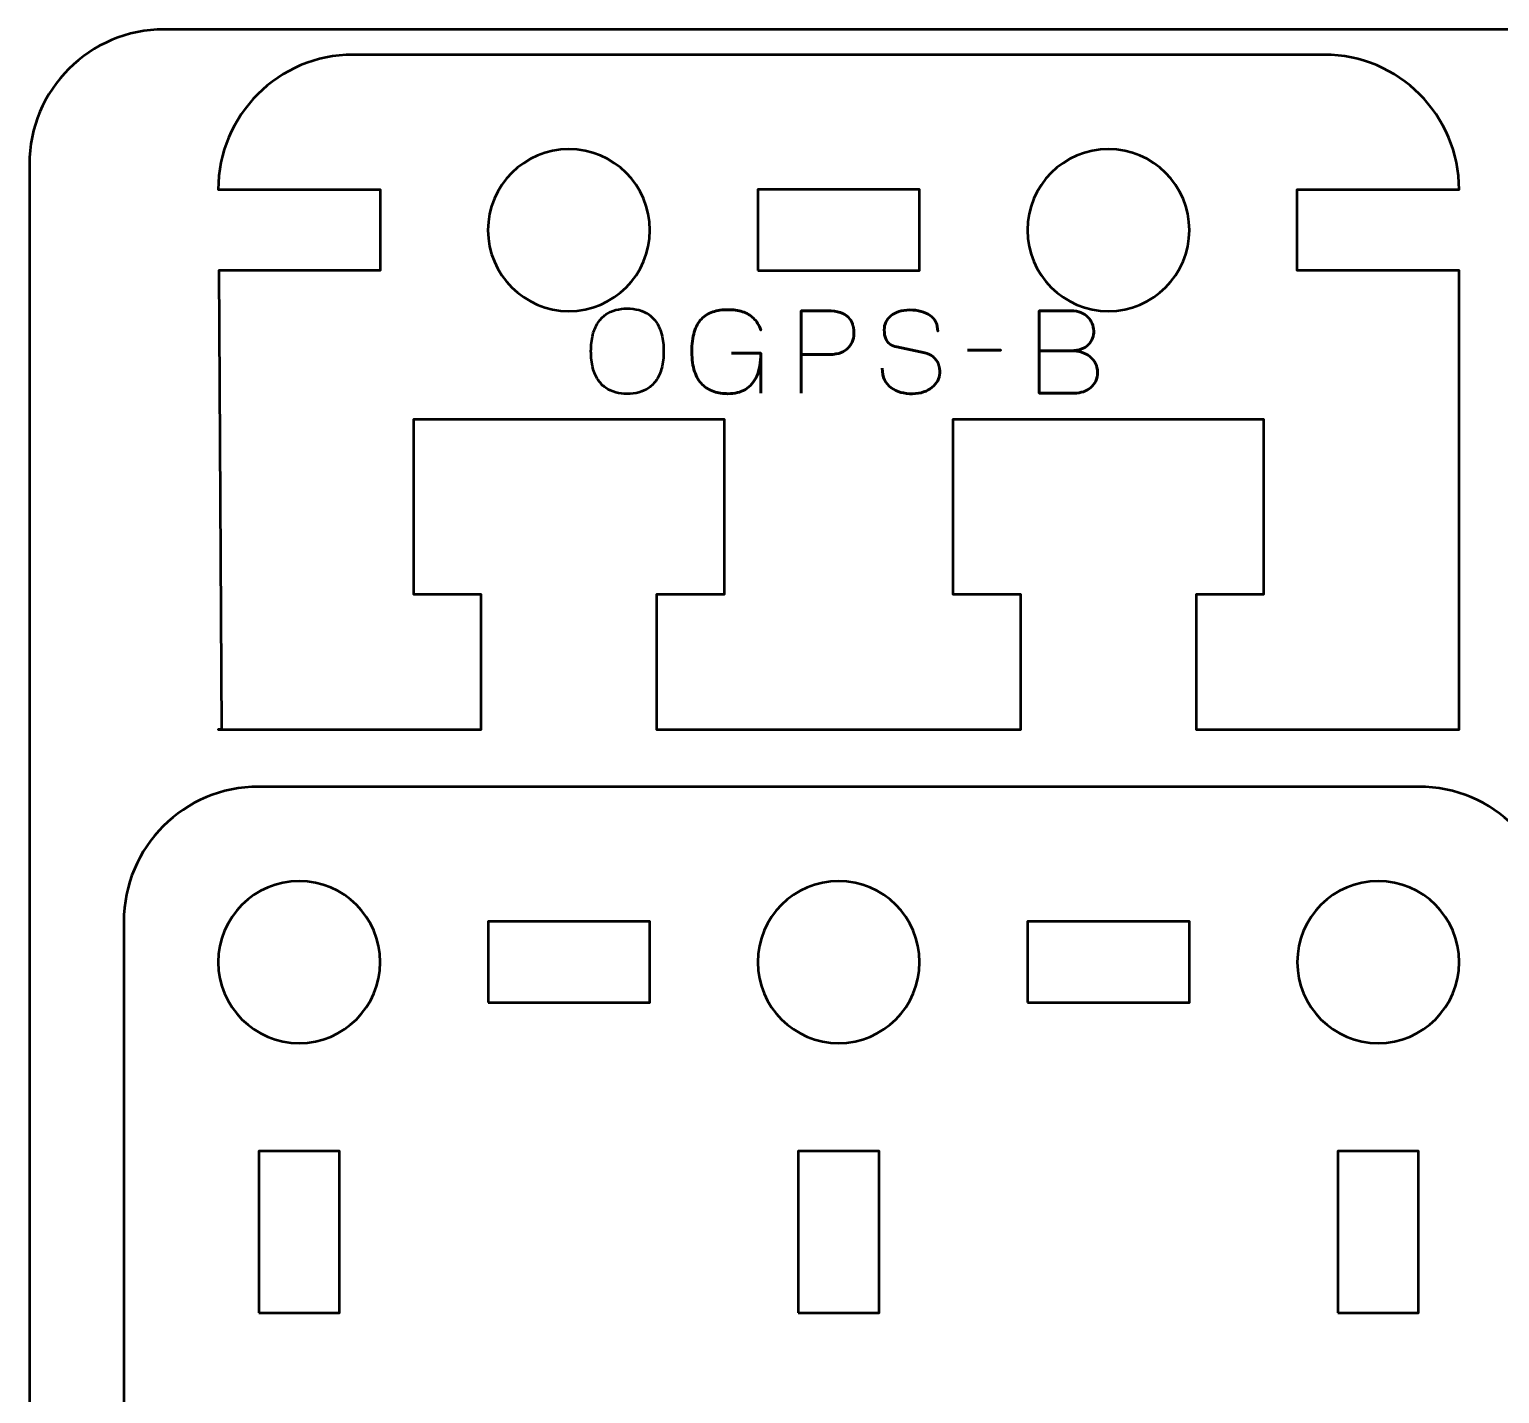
# Model space of a CAD drawing. Header units: centimetres. Extents: x -15.9 to -5, y -22.5 to -7.2.
# Drawn here: x -15.95 to -10.5, y -12.31 to -7.25 of the extents above; entities that cross this region are included whole.
import ezdxf

# ---------------------------------------------------------------- set-up
doc = ezdxf.new("R2010")
doc.units = ezdxf.units.CM
doc.header["$MEASUREMENT"] = 0
doc.layers.add('Layer 1', color=7, linetype='Continuous')

msp = doc.modelspace()

# ---------------------------------------------------------------- linework, layer by layer
at = {"layer": 'Layer 1', "color": 250, "lineweight": 53}
msp.add_lwpolyline([(-13.24999, -8.14375), (-12.64999, -8.14375), (-12.64999, -7.84375), (-13.24999, -7.84375), (-13.24999, -8.14375)], close=True, dxfattribs=at)
at = {"layer": 'Layer 1', "color": 22, "lineweight": 53}
msp.add_open_spline([(-5.55006, -22.45003), (-5.55006, -22.45003), (-15.45004, -22.45003), (-15.45004, -22.45003), (-15.45004, -22.45003), (-15.72701, -22.45003), (-15.95, -22.22694), (-15.95, -21.94994), (-15.95, -21.94994), (-15.95, -21.94994), (-15.95, -7.75007), (-15.95, -7.75007), (-15.95, -7.75007), (-15.95, -7.47293), (-15.72701, -7.24997), (-15.45004, -7.24997), (-15.45004, -7.24997), (-15.45004, -7.24997), (-5.55006, -7.24997), (-5.55006, -7.24997), (-5.55006, -7.24997), (-5.27306, -7.24997), (-5.04997, -7.47293), (-5.04997, -7.75007), (-5.04997, -7.75007), (-5.04997, -7.75007), (-5.04997, -21.94994), (-5.04997, -21.94994), (-5.04997, -21.94994), (-5.04997, -22.22694), (-5.27306, -22.45003), (-5.55006, -22.45003)], degree=3, knots=[0, 0, 0, 0, 0.125, 0.125, 0.125, 0.125, 0.25, 0.25, 0.25, 0.25, 0.375, 0.375, 0.375, 0.375, 0.5, 0.5, 0.5, 0.5, 0.625, 0.625, 0.625, 0.625, 0.75, 0.75, 0.75, 0.75, 0.875, 0.875, 0.875, 0.875, 1, 1, 1, 1], dxfattribs=at)
at = {"layer": 'Layer 1', "color": 114, "lineweight": 53}
for points, knots in [([(-11.14999, -7.34375), (-10.8739, -7.34375), (-10.64999, -7.56766), (-10.64999, -7.84375), (-10.64999, -7.84375), (-10.64999, -7.84375), (-11.24999, -7.84375), (-11.24999, -7.84375), (-11.24999, -7.84375), (-11.24999, -7.84375), (-11.24999, -8.14375), (-11.24999, -8.14375), (-11.24999, -8.14375), (-11.24999, -8.14375), (-10.64999, -8.14375), (-10.64999, -8.14375), (-10.64999, -8.14375), (-10.64999, -8.14375), (-10.64999, -9.84376), (-10.64999, -9.84376), (-10.64999, -9.84376), (-10.64999, -9.84376), (-10.64999, -9.84375), (-10.64999, -9.84375), (-10.64999, -9.84375), (-10.64999, -9.84375), (-11.24999, -9.84375), (-11.24999, -9.84375), (-11.24999, -9.84375), (-11.24999, -9.84375), (-11.62499, -9.84375), (-11.62499, -9.84375), (-11.62499, -9.84375), (-11.62499, -9.84375), (-11.62499, -9.34375), (-11.62499, -9.34375), (-11.62499, -9.34375), (-11.62499, -9.34375), (-11.37499, -9.34374), (-11.37499, -9.34374), (-11.37499, -9.34374), (-11.37499, -9.34374), (-11.37499, -8.69375), (-11.37499, -8.69375), (-11.37499, -8.69375), (-11.37499, -8.69375), (-11.62499, -8.69375), (-11.62499, -8.69375), (-11.62499, -8.69375), (-11.62499, -8.69375), (-11.62499, -8.69375), (-11.62499, -8.69375), (-11.62499, -8.69375), (-11.62499, -8.69375), (-11.62499, -8.69375), (-11.62499, -8.69375), (-11.62499, -8.69375), (-11.62499, -8.69375), (-12.27499, -8.69375), (-12.27499, -8.69375), (-12.27499, -8.69375), (-12.27499, -8.69375), (-12.27499, -8.69375), (-12.27499, -8.69375), (-12.27499, -8.69375), (-12.27499, -8.69375), (-12.27499, -8.69375), (-12.27499, -8.69375), (-12.27499, -8.69375), (-12.27499, -8.69375), (-12.52499, -8.69375), (-12.52499, -8.69375), (-12.52499, -8.69375), (-12.52499, -8.69375), (-12.52499, -9.34374), (-12.52499, -9.34374), (-12.52499, -9.34374), (-12.52499, -9.34374), (-12.27499, -9.34375), (-12.27499, -9.34375), (-12.27499, -9.34375), (-12.27499, -9.34375), (-12.27499, -9.84376), (-12.27499, -9.84376), (-12.27499, -9.84376), (-12.27499, -9.84376), (-12.64999, -9.84375), (-12.64999, -9.84375), (-12.64999, -9.84375), (-12.64999, -9.84375), (-13.24999, -9.84375), (-13.24999, -9.84375), (-13.24999, -9.84375), (-13.24999, -9.84375), (-13.62499, -9.84375), (-13.62499, -9.84375), (-13.62499, -9.84375), (-13.62499, -9.84375), (-13.62499, -9.34375), (-13.62499, -9.34375), (-13.62499, -9.34375), (-13.62499, -9.34375), (-13.37499, -9.34374), (-13.37499, -9.34374), (-13.37499, -9.34374), (-13.37499, -9.34374), (-13.37499, -8.69375), (-13.37499, -8.69375), (-13.37499, -8.69375), (-13.37499, -8.69375), (-13.62499, -8.69375), (-13.62499, -8.69375), (-13.62499, -8.69375), (-13.62499, -8.69375), (-13.62499, -8.69375), (-13.62499, -8.69375), (-13.62499, -8.69375), (-13.62499, -8.69375), (-13.62499, -8.69375), (-13.62499, -8.69375), (-13.62499, -8.69375), (-13.62499, -8.69375), (-14.27499, -8.69375), (-14.27499, -8.69375), (-14.27499, -8.69375), (-14.27499, -8.69375), (-14.27499, -8.69375), (-14.27499, -8.69375), (-14.27499, -8.69375), (-14.27499, -8.69375), (-14.27499, -8.69375), (-14.27499, -8.69375), (-14.27499, -8.69375), (-14.27499, -8.69375), (-14.52499, -8.69375), (-14.52499, -8.69375), (-14.52499, -8.69375), (-14.52499, -8.69375), (-14.52499, -9.34374), (-14.52499, -9.34374), (-14.52499, -9.34374), (-14.52499, -9.34374), (-14.27499, -9.34375), (-14.27499, -9.34375), (-14.27499, -9.34375), (-14.27499, -9.34375), (-14.27499, -9.84376), (-14.27499, -9.84376), (-14.27499, -9.84376), (-14.27499, -9.84376), (-14.64999, -9.84375), (-14.64999, -9.84375), (-14.64999, -9.84375), (-14.64999, -9.84375), (-15.24999, -9.84375), (-15.24999, -9.84375), (-15.24999, -9.84375), (-15.24999, -9.84375), (-15.23749, -9.84375), (-15.23749, -9.84375), (-15.23749, -9.84375), (-15.23749, -9.84375), (-15.24811, -8.14375), (-15.24811, -8.14375), (-15.24811, -8.14375), (-15.24811, -8.14375), (-14.64999, -8.14375), (-14.64999, -8.14375), (-14.64999, -8.14375), (-14.64999, -8.14375), (-14.64999, -7.84375), (-14.64999, -7.84375), (-14.64999, -7.84375), (-14.64999, -7.84375), (-15.24999, -7.84375), (-15.24999, -7.84375), (-15.24999, -7.84375), (-15.24999, -7.56766), (-15.02608, -7.34375), (-14.74999, -7.34375), (-14.74999, -7.34375), (-12.07023, -7.34375), (-13.82972, -7.34375), (-11.14999, -7.34375)], [0, 0, 0, 0, 0.0217391, 0.0217391, 0.0217391, 0.0217391, 0.0434783, 0.0434783, 0.0434783, 0.0434783, 0.0652174, 0.0652174, 0.0652174, 0.0652174, 0.0869565, 0.0869565, 0.0869565, 0.0869565, 0.1086957, 0.1086957, 0.1086957, 0.1086957, 0.1304348, 0.1304348, 0.1304348, 0.1304348, 0.1521739, 0.1521739, 0.1521739, 0.1521739, 0.173913, 0.173913, 0.173913, 0.173913, 0.1956522, 0.1956522, 0.1956522, 0.1956522, 0.2173913, 0.2173913, 0.2173913, 0.2173913, 0.2391304, 0.2391304, 0.2391304, 0.2391304, 0.2608696, 0.2608696, 0.2608696, 0.2608696, 0.2826087, 0.2826087, 0.2826087, 0.2826087, 0.3043478, 0.3043478, 0.3043478, 0.3043478, 0.326087, 0.326087, 0.326087, 0.326087, 0.3478261, 0.3478261, 0.3478261, 0.3478261, 0.3695652, 0.3695652, 0.3695652, 0.3695652, 0.3913043, 0.3913043, 0.3913043, 0.3913043, 0.4130435, 0.4130435, 0.4130435, 0.4130435, 0.4347826, 0.4347826, 0.4347826, 0.4347826, 0.4565217, 0.4565217, 0.4565217, 0.4565217, 0.4782609, 0.4782609, 0.4782609, 0.4782609, 0.5, 0.5, 0.5, 0.5, 0.5217391, 0.5217391, 0.5217391, 0.5217391, 0.5434783, 0.5434783, 0.5434783, 0.5434783, 0.5652174, 0.5652174, 0.5652174, 0.5652174, 0.5869565, 0.5869565, 0.5869565, 0.5869565, 0.6086957, 0.6086957, 0.6086957, 0.6086957, 0.6304348, 0.6304348, 0.6304348, 0.6304348, 0.6521739, 0.6521739, 0.6521739, 0.6521739, 0.673913, 0.673913, 0.673913, 0.673913, 0.6956522, 0.6956522, 0.6956522, 0.6956522, 0.7173913, 0.7173913, 0.7173913, 0.7173913, 0.7391304, 0.7391304, 0.7391304, 0.7391304, 0.7608696, 0.7608696, 0.7608696, 0.7608696, 0.7826087, 0.7826087, 0.7826087, 0.7826087, 0.8043478, 0.8043478, 0.8043478, 0.8043478, 0.826087, 0.826087, 0.826087, 0.826087, 0.8478261, 0.8478261, 0.8478261, 0.8478261, 0.8695652, 0.8695652, 0.8695652, 0.8695652, 0.8913043, 0.8913043, 0.8913043, 0.8913043, 0.9130435, 0.9130435, 0.9130435, 0.9130435, 0.9347826, 0.9347826, 0.9347826, 0.9347826, 0.9565217, 0.9565217, 0.9565217, 0.9565217, 0.9782609, 0.9782609, 0.9782609, 0.9782609, 1, 1, 1, 1]), ([(-15.6, -16.85617), (-15.6, -16.85617), (-15.6, -10.5562), (-15.6, -10.5562), (-15.6, -10.5562), (-15.6, -10.27923), (-15.37691, -10.05624), (-15.09991, -10.05624), (-15.09991, -10.05624), (-15.09991, -10.05624), (-10.80005, -10.05624), (-10.80005, -10.05624), (-10.80005, -10.05624), (-10.52291, -10.05624), (-10.29995, -10.27923), (-10.29995, -10.5562), (-10.29995, -10.5562), (-10.29995, -10.5562), (-10.29995, -16.85617), (-10.29995, -16.85617), (-10.29995, -16.85617), (-10.29995, -17.13317), (-10.52291, -17.35626), (-10.80005, -17.35626), (-10.80005, -17.35626), (-10.80005, -17.35626), (-15.09991, -17.35626), (-15.09991, -17.35626), (-15.09991, -17.35626), (-15.37691, -17.35626), (-15.6, -17.13317), (-15.6, -16.85617)], [0, 0, 0, 0, 0.125, 0.125, 0.125, 0.125, 0.25, 0.25, 0.25, 0.25, 0.375, 0.375, 0.375, 0.375, 0.5, 0.5, 0.5, 0.5, 0.625, 0.625, 0.625, 0.625, 0.75, 0.75, 0.75, 0.75, 0.875, 0.875, 0.875, 0.875, 1, 1, 1, 1])]:
    msp.add_open_spline(points, degree=3, knots=knots, dxfattribs=at)
at = {"layer": 'Layer 1', "color": 250, "lineweight": 53}
for points in [[(-13.64999, -7.99375), (-13.64999, -8.15941), (-13.78433, -8.29375), (-13.94999, -8.29375), (-13.94999, -8.29375), (-14.11565, -8.29375), (-14.24999, -8.15941), (-14.24999, -7.99375), (-14.24999, -7.99375), (-14.24999, -7.82809), (-14.11565, -7.69375), (-13.94999, -7.69375), (-13.94999, -7.69375), (-13.78433, -7.69375), (-13.64999, -7.82809), (-13.64999, -7.99375)], [(-11.64999, -7.99375), (-11.64999, -8.15941), (-11.78433, -8.29375), (-11.94999, -8.29375), (-11.94999, -8.29375), (-12.11565, -8.29375), (-12.24999, -8.15941), (-12.24999, -7.99375), (-12.24999, -7.99375), (-12.24999, -7.82809), (-12.11565, -7.69375), (-11.94999, -7.69375), (-11.94999, -7.69375), (-11.78433, -7.69375), (-11.64999, -7.82809), (-11.64999, -7.99375)]]:
    msp.add_open_spline(points, degree=3, knots=[0, 0, 0, 0, 0.25, 0.25, 0.25, 0.25, 0.5, 0.5, 0.5, 0.5, 0.75, 0.75, 0.75, 0.75, 1, 1, 1, 1], dxfattribs=at)
at = {"layer": 'Layer 1', "color": 30, "lineweight": 53}
for points, knots in [([(-13.73358, -8.60017), (-13.71869, -8.60024), (-13.70458, -8.59848), (-13.69111, -8.59502), (-13.69111, -8.59502), (-13.6777, -8.59149), (-13.66543, -8.58599), (-13.65421, -8.57837), (-13.65421, -8.57837), (-13.64299, -8.57082), (-13.63325, -8.56087), (-13.625, -8.54859), (-13.625, -8.54859), (-13.61674, -8.53632), (-13.61039, -8.52143), (-13.60588, -8.50393), (-13.60588, -8.50393), (-13.60129, -8.48644), (-13.59903, -8.46604), (-13.59896, -8.44269), (-13.59896, -8.44269), (-13.59903, -8.41934), (-13.60129, -8.39895), (-13.60588, -8.38138), (-13.60588, -8.38138), (-13.61039, -8.36381), (-13.61674, -8.34885), (-13.625, -8.33651), (-13.625, -8.33651), (-13.63325, -8.32416), (-13.64299, -8.31414), (-13.65421, -8.30645), (-13.65421, -8.30645), (-13.66543, -8.29876), (-13.6777, -8.29319), (-13.69111, -8.28959), (-13.69111, -8.28959), (-13.70458, -8.28606), (-13.71869, -8.2843), (-13.73358, -8.28437), (-13.73358, -8.28437), (-13.74847, -8.2843), (-13.76258, -8.28606), (-13.77606, -8.28959), (-13.77606, -8.28959), (-13.78946, -8.29319), (-13.80174, -8.29876), (-13.81296, -8.30645), (-13.81296, -8.30645), (-13.82417, -8.31414), (-13.83391, -8.32416), (-13.84217, -8.33651), (-13.84217, -8.33651), (-13.85042, -8.34885), (-13.85677, -8.36381), (-13.86129, -8.38138), (-13.86129, -8.38138), (-13.86587, -8.39895), (-13.86813, -8.41934), (-13.8682, -8.44269), (-13.8682, -8.44269), (-13.86813, -8.46604), (-13.86587, -8.48644), (-13.86129, -8.50393), (-13.86129, -8.50393), (-13.85677, -8.52143), (-13.85042, -8.53632), (-13.84217, -8.54859), (-13.84217, -8.54859), (-13.83391, -8.56087), (-13.82417, -8.57082), (-13.81296, -8.57837), (-13.81296, -8.57837), (-13.80174, -8.58599), (-13.78946, -8.59149), (-13.77606, -8.59502), (-13.77606, -8.59502), (-13.76258, -8.59848), (-13.74847, -8.60024), (-13.73358, -8.60017)], [0, 0, 0, 0, 0.05, 0.05, 0.05, 0.05, 0.1, 0.1, 0.1, 0.1, 0.15, 0.15, 0.15, 0.15, 0.2, 0.2, 0.2, 0.2, 0.25, 0.25, 0.25, 0.25, 0.3, 0.3, 0.3, 0.3, 0.35, 0.35, 0.35, 0.35, 0.4, 0.4, 0.4, 0.4, 0.45, 0.45, 0.45, 0.45, 0.5, 0.5, 0.5, 0.5, 0.55, 0.55, 0.55, 0.55, 0.6, 0.6, 0.6, 0.6, 0.65, 0.65, 0.65, 0.65, 0.7, 0.7, 0.7, 0.7, 0.75, 0.75, 0.75, 0.75, 0.8, 0.8, 0.8, 0.8, 0.85, 0.85, 0.85, 0.85, 0.9, 0.9, 0.9, 0.9, 0.95, 0.95, 0.95, 0.95, 1, 1, 1, 1]), ([(-13.73358, -8.60017), (-13.71869, -8.60024), (-13.70458, -8.59848), (-13.69111, -8.59502), (-13.69111, -8.59502), (-13.6777, -8.59149), (-13.66543, -8.58599), (-13.65421, -8.57837), (-13.65421, -8.57837), (-13.64299, -8.57082), (-13.63325, -8.56087), (-13.625, -8.54859), (-13.625, -8.54859), (-13.61674, -8.53632), (-13.61039, -8.52143), (-13.60588, -8.50393), (-13.60588, -8.50393), (-13.60129, -8.48644), (-13.59903, -8.46604), (-13.59896, -8.44269), (-13.59896, -8.44269), (-13.59903, -8.41934), (-13.60129, -8.39895), (-13.60588, -8.38138), (-13.60588, -8.38138), (-13.61039, -8.36381), (-13.61674, -8.34885), (-13.625, -8.33651), (-13.625, -8.33651), (-13.63325, -8.32416), (-13.64299, -8.31414), (-13.65421, -8.30645), (-13.65421, -8.30645), (-13.66543, -8.29876), (-13.6777, -8.29319), (-13.69111, -8.28959), (-13.69111, -8.28959), (-13.70458, -8.28606), (-13.71869, -8.2843), (-13.73358, -8.28437), (-13.73358, -8.28437), (-13.74847, -8.2843), (-13.76258, -8.28606), (-13.77606, -8.28959), (-13.77606, -8.28959), (-13.78946, -8.29319), (-13.80174, -8.29876), (-13.81296, -8.30645), (-13.81296, -8.30645), (-13.82417, -8.31414), (-13.83391, -8.32416), (-13.84217, -8.33651), (-13.84217, -8.33651), (-13.85042, -8.34885), (-13.85677, -8.36381), (-13.86129, -8.38138), (-13.86129, -8.38138), (-13.86587, -8.39895), (-13.86813, -8.41934), (-13.8682, -8.44269), (-13.8682, -8.44269), (-13.86813, -8.46604), (-13.86587, -8.48644), (-13.86129, -8.50393), (-13.86129, -8.50393), (-13.85677, -8.52143), (-13.85042, -8.53632), (-13.84217, -8.54859), (-13.84217, -8.54859), (-13.83391, -8.56087), (-13.82417, -8.57082), (-13.81296, -8.57837), (-13.81296, -8.57837), (-13.80174, -8.58599), (-13.78946, -8.59149), (-13.77606, -8.59502), (-13.77606, -8.59502), (-13.76258, -8.59848), (-13.74847, -8.60024), (-13.73358, -8.60017)], [0, 0, 0, 0, 0.05, 0.05, 0.05, 0.05, 0.1, 0.1, 0.1, 0.1, 0.15, 0.15, 0.15, 0.15, 0.2, 0.2, 0.2, 0.2, 0.25, 0.25, 0.25, 0.25, 0.3, 0.3, 0.3, 0.3, 0.35, 0.35, 0.35, 0.35, 0.4, 0.4, 0.4, 0.4, 0.45, 0.45, 0.45, 0.45, 0.5, 0.5, 0.5, 0.5, 0.55, 0.55, 0.55, 0.55, 0.6, 0.6, 0.6, 0.6, 0.65, 0.65, 0.65, 0.65, 0.7, 0.7, 0.7, 0.7, 0.75, 0.75, 0.75, 0.75, 0.8, 0.8, 0.8, 0.8, 0.85, 0.85, 0.85, 0.85, 0.9, 0.9, 0.9, 0.9, 0.95, 0.95, 0.95, 0.95, 1, 1, 1, 1]), ([(-13.3475, -8.44946), (-13.3475, -8.44946), (-13.23871, -8.44946), (-13.23871, -8.44946), (-13.23871, -8.44946), (-13.23885, -8.48411), (-13.24379, -8.51254), (-13.25367, -8.53469), (-13.25367, -8.53469), (-13.26354, -8.55692), (-13.27751, -8.57329), (-13.29572, -8.58394), (-13.29572, -8.58394), (-13.31392, -8.59453), (-13.33551, -8.59982), (-13.36063, -8.59975), (-13.36063, -8.59975), (-13.37947, -8.59982), (-13.39696, -8.59721), (-13.41312, -8.59177), (-13.41312, -8.59177), (-13.42928, -8.58641), (-13.44346, -8.57766), (-13.4556, -8.5656), (-13.4556, -8.5656), (-13.46773, -8.55353), (-13.47726, -8.53759), (-13.48403, -8.51776), (-13.48403, -8.51776), (-13.4908, -8.49794), (-13.49426, -8.47359), (-13.4944, -8.44481), (-13.4944, -8.44481), (-13.49433, -8.41588), (-13.4913, -8.39147), (-13.4853, -8.37143), (-13.4853, -8.37143), (-13.47923, -8.35146), (-13.47048, -8.33538), (-13.45891, -8.32317), (-13.45891, -8.32317), (-13.44741, -8.31104), (-13.43337, -8.30222), (-13.41686, -8.29671), (-13.41686, -8.29671), (-13.40035, -8.29121), (-13.38165, -8.28853), (-13.36063, -8.2886), (-13.36063, -8.2886), (-13.34066, -8.28853), (-13.32274, -8.291), (-13.30679, -8.29601), (-13.30679, -8.29601), (-13.29085, -8.30102), (-13.27716, -8.30906), (-13.26573, -8.32014), (-13.26573, -8.32014), (-13.25423, -8.33121), (-13.24527, -8.34582), (-13.23871, -8.36395), (-13.23871, -8.36395), (-13.24527, -8.34582), (-13.25423, -8.33121), (-13.26573, -8.32014), (-13.26573, -8.32014), (-13.27716, -8.30906), (-13.29085, -8.30102), (-13.30679, -8.29601), (-13.30679, -8.29601), (-13.32274, -8.291), (-13.34066, -8.28853), (-13.36063, -8.2886), (-13.36063, -8.2886), (-13.38165, -8.28853), (-13.40035, -8.29121), (-13.41686, -8.29671), (-13.41686, -8.29671), (-13.43337, -8.30222), (-13.44741, -8.31104), (-13.45891, -8.32317), (-13.45891, -8.32317), (-13.47048, -8.33538), (-13.47923, -8.35146), (-13.4853, -8.37143), (-13.4853, -8.37143), (-13.4913, -8.39147), (-13.49433, -8.41588), (-13.4944, -8.44481), (-13.4944, -8.44481), (-13.49426, -8.47359), (-13.4908, -8.49794), (-13.48403, -8.51776), (-13.48403, -8.51776), (-13.47726, -8.53759), (-13.46773, -8.55353), (-13.4556, -8.5656), (-13.4556, -8.5656), (-13.44346, -8.57766), (-13.42928, -8.58641), (-13.41312, -8.59177), (-13.41312, -8.59177), (-13.39696, -8.59721), (-13.37947, -8.59982), (-13.36063, -8.59975), (-13.36063, -8.59975), (-13.33551, -8.59982), (-13.31392, -8.59453), (-13.29572, -8.58394), (-13.29572, -8.58394), (-13.27751, -8.57329), (-13.26354, -8.55692), (-13.25367, -8.53469), (-13.25367, -8.53469), (-13.24379, -8.51254), (-13.23885, -8.48411), (-13.23871, -8.44946), (-13.23871, -8.44946), (-13.23871, -8.44946), (-13.3475, -8.44946), (-13.3475, -8.44946)], [0, 0, 0, 0, 0.0333333, 0.0333333, 0.0333333, 0.0333333, 0.0666667, 0.0666667, 0.0666667, 0.0666667, 0.1, 0.1, 0.1, 0.1, 0.1333333, 0.1333333, 0.1333333, 0.1333333, 0.1666667, 0.1666667, 0.1666667, 0.1666667, 0.2, 0.2, 0.2, 0.2, 0.2333333, 0.2333333, 0.2333333, 0.2333333, 0.2666667, 0.2666667, 0.2666667, 0.2666667, 0.3, 0.3, 0.3, 0.3, 0.3333333, 0.3333333, 0.3333333, 0.3333333, 0.3666667, 0.3666667, 0.3666667, 0.3666667, 0.4, 0.4, 0.4, 0.4, 0.4333333, 0.4333333, 0.4333333, 0.4333333, 0.4666667, 0.4666667, 0.4666667, 0.4666667, 0.5, 0.5, 0.5, 0.5, 0.5333333, 0.5333333, 0.5333333, 0.5333333, 0.5666667, 0.5666667, 0.5666667, 0.5666667, 0.6, 0.6, 0.6, 0.6, 0.6333333, 0.6333333, 0.6333333, 0.6333333, 0.6666667, 0.6666667, 0.6666667, 0.6666667, 0.7, 0.7, 0.7, 0.7, 0.7333333, 0.7333333, 0.7333333, 0.7333333, 0.7666667, 0.7666667, 0.7666667, 0.7666667, 0.8, 0.8, 0.8, 0.8, 0.8333333, 0.8333333, 0.8333333, 0.8333333, 0.8666667, 0.8666667, 0.8666667, 0.8666667, 0.9, 0.9, 0.9, 0.9, 0.9333333, 0.9333333, 0.9333333, 0.9333333, 0.9666667, 0.9666667, 0.9666667, 0.9666667, 1, 1, 1, 1]), ([(-13.08927, -8.59763), (-13.08927, -8.59763), (-13.08927, -8.29241), (-13.08927, -8.29241), (-13.08927, -8.29241), (-13.08927, -8.29241), (-12.9919, -8.29241), (-12.9919, -8.29241), (-12.9919, -8.29241), (-12.97243, -8.29248), (-12.95642, -8.29467), (-12.94379, -8.2989), (-12.94379, -8.2989), (-12.93123, -8.30306), (-12.92135, -8.30885), (-12.91422, -8.31619), (-12.91422, -8.31619), (-12.9071, -8.32345), (-12.90202, -8.33178), (-12.89891, -8.34116), (-12.89891, -8.34116), (-12.89588, -8.35055), (-12.89412, -8.36035), (-12.89369, -8.37073), (-12.89369, -8.37073), (-12.8932, -8.3811), (-12.8944, -8.39126), (-12.89722, -8.40113), (-12.89722, -8.40113), (-12.90011, -8.41101), (-12.90498, -8.41997), (-12.91197, -8.42802), (-12.91197, -8.42802), (-12.91888, -8.43606), (-12.92826, -8.44248), (-12.94005, -8.44721), (-12.94005, -8.44721), (-12.95183, -8.452), (-12.96643, -8.4544), (-12.98386, -8.45454), (-12.98386, -8.45454), (-12.98386, -8.45454), (-13.08927, -8.45454), (-13.08927, -8.45454), (-13.08927, -8.45454), (-13.08927, -8.45454), (-12.98386, -8.45454), (-12.98386, -8.45454), (-12.98386, -8.45454), (-12.96679, -8.4544), (-12.95232, -8.452), (-12.94061, -8.44721), (-12.94061, -8.44721), (-12.92883, -8.44248), (-12.91944, -8.43606), (-12.91239, -8.42802), (-12.91239, -8.42802), (-12.9054, -8.41997), (-12.90039, -8.41101), (-12.89743, -8.40113), (-12.89743, -8.40113), (-12.89447, -8.39126), (-12.8932, -8.3811), (-12.89369, -8.37073), (-12.89369, -8.37073), (-12.89412, -8.36035), (-12.89588, -8.35055), (-12.89905, -8.34116), (-12.89905, -8.34116), (-12.90216, -8.33178), (-12.90738, -8.32345), (-12.91451, -8.31619), (-12.91451, -8.31619), (-12.9217, -8.30885), (-12.93158, -8.30306), (-12.94414, -8.2989), (-12.94414, -8.2989), (-12.95677, -8.29467), (-12.97264, -8.29248), (-12.9919, -8.29241), (-12.9919, -8.29241), (-12.9919, -8.29241), (-13.08927, -8.29241), (-13.08927, -8.29241), (-13.08927, -8.29241), (-13.08927, -8.29241), (-13.08927, -8.59763), (-13.08927, -8.59763)], [0, 0, 0, 0, 0.0454545, 0.0454545, 0.0454545, 0.0454545, 0.0909091, 0.0909091, 0.0909091, 0.0909091, 0.1363636, 0.1363636, 0.1363636, 0.1363636, 0.1818182, 0.1818182, 0.1818182, 0.1818182, 0.2272727, 0.2272727, 0.2272727, 0.2272727, 0.2727273, 0.2727273, 0.2727273, 0.2727273, 0.3181818, 0.3181818, 0.3181818, 0.3181818, 0.3636364, 0.3636364, 0.3636364, 0.3636364, 0.4090909, 0.4090909, 0.4090909, 0.4090909, 0.4545455, 0.4545455, 0.4545455, 0.4545455, 0.5, 0.5, 0.5, 0.5, 0.5454545, 0.5454545, 0.5454545, 0.5454545, 0.5909091, 0.5909091, 0.5909091, 0.5909091, 0.6363636, 0.6363636, 0.6363636, 0.6363636, 0.6818182, 0.6818182, 0.6818182, 0.6818182, 0.7272727, 0.7272727, 0.7272727, 0.7272727, 0.7727273, 0.7727273, 0.7727273, 0.7727273, 0.8181818, 0.8181818, 0.8181818, 0.8181818, 0.8636364, 0.8636364, 0.8636364, 0.8636364, 0.9090909, 0.9090909, 0.9090909, 0.9090909, 0.9545455, 0.9545455, 0.9545455, 0.9545455, 1, 1, 1, 1]), ([(-12.78871, -8.50534), (-12.78857, -8.52221), (-12.78561, -8.53667), (-12.77968, -8.54874), (-12.77968, -8.54874), (-12.77382, -8.56073), (-12.76564, -8.57054), (-12.75534, -8.57816), (-12.75534, -8.57816), (-12.74497, -8.58571), (-12.73304, -8.59128), (-12.71957, -8.59488), (-12.71957, -8.59488), (-12.70616, -8.59841), (-12.69177, -8.60017), (-12.67653, -8.60017), (-12.67653, -8.60017), (-12.66115, -8.6001), (-12.64732, -8.59784), (-12.63497, -8.59354), (-12.63497, -8.59354), (-12.62269, -8.58923), (-12.61218, -8.58345), (-12.60336, -8.57618), (-12.60336, -8.57618), (-12.59461, -8.56891), (-12.58784, -8.5608), (-12.58304, -8.55177), (-12.58304, -8.55177), (-12.57824, -8.54274), (-12.5757, -8.5335), (-12.57535, -8.52397), (-12.57535, -8.52397), (-12.57493, -8.51148), (-12.57676, -8.50005), (-12.58078, -8.48975), (-12.58078, -8.48975), (-12.58481, -8.47945), (-12.59102, -8.47084), (-12.59941, -8.46379), (-12.59941, -8.46379), (-12.60774, -8.45673), (-12.61825, -8.45179), (-12.63081, -8.44904), (-12.63081, -8.44904), (-12.63081, -8.44904), (-12.73452, -8.4266), (-12.73452, -8.4266), (-12.73452, -8.4266), (-12.74426, -8.42456), (-12.75266, -8.4211), (-12.75957, -8.4163), (-12.75957, -8.4163), (-12.76649, -8.41144), (-12.77185, -8.40473), (-12.77552, -8.39612), (-12.77552, -8.39612), (-12.77919, -8.38759), (-12.78109, -8.37672), (-12.78109, -8.36353), (-12.78109, -8.36353), (-12.78109, -8.35351), (-12.77904, -8.34406), (-12.77488, -8.33517), (-12.77488, -8.33517), (-12.77079, -8.32628), (-12.76472, -8.31844), (-12.75675, -8.31153), (-12.75675, -8.31153), (-12.74878, -8.30469), (-12.7389, -8.29932), (-12.72719, -8.29544), (-12.72719, -8.29544), (-12.7154, -8.29149), (-12.70193, -8.28952), (-12.68669, -8.28945), (-12.68669, -8.28945), (-12.67138, -8.28945), (-12.65734, -8.29121), (-12.6445, -8.29474), (-12.6445, -8.29474), (-12.63173, -8.29827), (-12.62065, -8.30335), (-12.61134, -8.31012), (-12.61134, -8.31012), (-12.60202, -8.31689), (-12.59483, -8.32522), (-12.58989, -8.33495), (-12.58989, -8.33495), (-12.58495, -8.34476), (-12.58262, -8.35598), (-12.58297, -8.36861), (-12.58297, -8.36861), (-12.58262, -8.35598), (-12.58495, -8.34476), (-12.58989, -8.33495), (-12.58989, -8.33495), (-12.59483, -8.32522), (-12.60202, -8.31689), (-12.61134, -8.31012), (-12.61134, -8.31012), (-12.62065, -8.30335), (-12.63173, -8.29827), (-12.6445, -8.29474), (-12.6445, -8.29474), (-12.65734, -8.29121), (-12.67138, -8.28945), (-12.68669, -8.28945), (-12.68669, -8.28945), (-12.70193, -8.28952), (-12.7154, -8.29149), (-12.72719, -8.29544), (-12.72719, -8.29544), (-12.7389, -8.29932), (-12.74878, -8.30469), (-12.75675, -8.31153), (-12.75675, -8.31153), (-12.76472, -8.31844), (-12.77079, -8.32628), (-12.77488, -8.33517), (-12.77488, -8.33517), (-12.77904, -8.34406), (-12.78109, -8.35351), (-12.78109, -8.36353), (-12.78109, -8.36353), (-12.78109, -8.37672), (-12.77926, -8.38759), (-12.77573, -8.39605), (-12.77573, -8.39605), (-12.77213, -8.40459), (-12.76684, -8.41122), (-12.75992, -8.41609), (-12.75992, -8.41609), (-12.75301, -8.42089), (-12.74454, -8.42442), (-12.73452, -8.4266), (-12.73452, -8.4266), (-12.73452, -8.4266), (-12.63081, -8.44904), (-12.63081, -8.44904), (-12.63081, -8.44904), (-12.61797, -8.45179), (-12.60738, -8.45673), (-12.59906, -8.46379), (-12.59906, -8.46379), (-12.59066, -8.47084), (-12.58452, -8.47945), (-12.58057, -8.48975), (-12.58057, -8.48975), (-12.57669, -8.50005), (-12.57493, -8.51148), (-12.57535, -8.52397), (-12.57535, -8.52397), (-12.5757, -8.5335), (-12.57824, -8.54274), (-12.58304, -8.55177), (-12.58304, -8.55177), (-12.58784, -8.5608), (-12.59461, -8.56891), (-12.60336, -8.57618), (-12.60336, -8.57618), (-12.61218, -8.58345), (-12.62269, -8.58923), (-12.63497, -8.59354), (-12.63497, -8.59354), (-12.64732, -8.59784), (-12.66115, -8.6001), (-12.67653, -8.60017), (-12.67653, -8.60017), (-12.69177, -8.60017), (-12.70616, -8.59841), (-12.71957, -8.59488), (-12.71957, -8.59488), (-12.73304, -8.59128), (-12.74497, -8.58571), (-12.75534, -8.57816), (-12.75534, -8.57816), (-12.76564, -8.57054), (-12.77382, -8.56073), (-12.77968, -8.54874), (-12.77968, -8.54874), (-12.78561, -8.53667), (-12.78857, -8.52221), (-12.78871, -8.50534)], [0, 0, 0, 0, 0.0217391, 0.0217391, 0.0217391, 0.0217391, 0.0434783, 0.0434783, 0.0434783, 0.0434783, 0.0652174, 0.0652174, 0.0652174, 0.0652174, 0.0869565, 0.0869565, 0.0869565, 0.0869565, 0.1086957, 0.1086957, 0.1086957, 0.1086957, 0.1304348, 0.1304348, 0.1304348, 0.1304348, 0.1521739, 0.1521739, 0.1521739, 0.1521739, 0.173913, 0.173913, 0.173913, 0.173913, 0.1956522, 0.1956522, 0.1956522, 0.1956522, 0.2173913, 0.2173913, 0.2173913, 0.2173913, 0.2391304, 0.2391304, 0.2391304, 0.2391304, 0.2608696, 0.2608696, 0.2608696, 0.2608696, 0.2826087, 0.2826087, 0.2826087, 0.2826087, 0.3043478, 0.3043478, 0.3043478, 0.3043478, 0.326087, 0.326087, 0.326087, 0.326087, 0.3478261, 0.3478261, 0.3478261, 0.3478261, 0.3695652, 0.3695652, 0.3695652, 0.3695652, 0.3913043, 0.3913043, 0.3913043, 0.3913043, 0.4130435, 0.4130435, 0.4130435, 0.4130435, 0.4347826, 0.4347826, 0.4347826, 0.4347826, 0.4565217, 0.4565217, 0.4565217, 0.4565217, 0.4782609, 0.4782609, 0.4782609, 0.4782609, 0.5, 0.5, 0.5, 0.5, 0.5217391, 0.5217391, 0.5217391, 0.5217391, 0.5434783, 0.5434783, 0.5434783, 0.5434783, 0.5652174, 0.5652174, 0.5652174, 0.5652174, 0.5869565, 0.5869565, 0.5869565, 0.5869565, 0.6086957, 0.6086957, 0.6086957, 0.6086957, 0.6304348, 0.6304348, 0.6304348, 0.6304348, 0.6521739, 0.6521739, 0.6521739, 0.6521739, 0.673913, 0.673913, 0.673913, 0.673913, 0.6956522, 0.6956522, 0.6956522, 0.6956522, 0.7173913, 0.7173913, 0.7173913, 0.7173913, 0.7391304, 0.7391304, 0.7391304, 0.7391304, 0.7608696, 0.7608696, 0.7608696, 0.7608696, 0.7826087, 0.7826087, 0.7826087, 0.7826087, 0.8043478, 0.8043478, 0.8043478, 0.8043478, 0.826087, 0.826087, 0.826087, 0.826087, 0.8478261, 0.8478261, 0.8478261, 0.8478261, 0.8695652, 0.8695652, 0.8695652, 0.8695652, 0.8913043, 0.8913043, 0.8913043, 0.8913043, 0.9130435, 0.9130435, 0.9130435, 0.9130435, 0.9347826, 0.9347826, 0.9347826, 0.9347826, 0.9565217, 0.9565217, 0.9565217, 0.9565217, 0.9782609, 0.9782609, 0.9782609, 0.9782609, 1, 1, 1, 1]), ([(-12.20663, -8.44057), (-12.20663, -8.44057), (-12.08937, -8.44057), (-12.08937, -8.44057), (-12.08937, -8.44057), (-12.07413, -8.4405), (-12.06115, -8.43839), (-12.05021, -8.43422), (-12.05021, -8.43422), (-12.03934, -8.43013), (-12.03053, -8.42456), (-12.02368, -8.41757), (-12.02368, -8.41757), (-12.01684, -8.41059), (-12.0119, -8.40269), (-12.00879, -8.39394), (-12.00879, -8.39394), (-12.00576, -8.38526), (-12.00435, -8.37623), (-12.0047, -8.36692), (-12.0047, -8.36692), (-12.00513, -8.3576), (-12.0071, -8.34857), (-12.01063, -8.33975), (-12.01063, -8.33975), (-12.01409, -8.33093), (-12.01931, -8.32296), (-12.02615, -8.31583), (-12.02615, -8.31583), (-12.03299, -8.30871), (-12.04153, -8.30306), (-12.0519, -8.2989), (-12.0519, -8.2989), (-12.06228, -8.29467), (-12.07448, -8.29248), (-12.08852, -8.29241), (-12.08852, -8.29241), (-12.08852, -8.29241), (-12.20663, -8.29241), (-12.20663, -8.29241), (-12.20663, -8.29241), (-12.20663, -8.29241), (-12.20663, -8.59763), (-12.20663, -8.59763), (-12.20663, -8.59763), (-12.20663, -8.59763), (-12.07667, -8.59763), (-12.07667, -8.59763), (-12.07667, -8.59763), (-12.06453, -8.59763), (-12.05324, -8.59587), (-12.0428, -8.59241), (-12.0428, -8.59241), (-12.03236, -8.58888), (-12.02326, -8.58387), (-12.01536, -8.57717), (-12.01536, -8.57717), (-12.00752, -8.57054), (-12.00139, -8.56249), (-11.99701, -8.55297), (-11.99701, -8.55297), (-11.99264, -8.54344), (-11.99038, -8.53265), (-11.99031, -8.52058), (-11.99031, -8.52058), (-11.99059, -8.50845), (-11.99313, -8.49751), (-11.998, -8.48771), (-11.998, -8.48771), (-12.00287, -8.4779), (-12.00964, -8.4695), (-12.01839, -8.46245), (-12.01839, -8.46245), (-12.02714, -8.45546), (-12.03758, -8.45003), (-12.04958, -8.44629), (-12.04958, -8.44629), (-12.06157, -8.44255), (-12.07483, -8.44065), (-12.08937, -8.44057), (-12.08937, -8.44057), (-12.07483, -8.44065), (-12.06157, -8.44255), (-12.04958, -8.44629), (-12.04958, -8.44629), (-12.03758, -8.45003), (-12.02714, -8.45546), (-12.01839, -8.46245), (-12.01839, -8.46245), (-12.00964, -8.4695), (-12.00287, -8.4779), (-11.998, -8.48771), (-11.998, -8.48771), (-11.99313, -8.49751), (-11.99059, -8.50845), (-11.99031, -8.52058), (-11.99031, -8.52058), (-11.99038, -8.53265), (-11.99264, -8.54344), (-11.99701, -8.55297), (-11.99701, -8.55297), (-12.00139, -8.56249), (-12.00752, -8.57054), (-12.01536, -8.57717), (-12.01536, -8.57717), (-12.02326, -8.58387), (-12.03236, -8.58888), (-12.0428, -8.59241), (-12.0428, -8.59241), (-12.05324, -8.59587), (-12.06453, -8.59763), (-12.07667, -8.59763), (-12.07667, -8.59763), (-12.07667, -8.59763), (-12.20663, -8.59763), (-12.20663, -8.59763), (-12.20663, -8.59763), (-12.20663, -8.59763), (-12.20663, -8.29241), (-12.20663, -8.29241), (-12.20663, -8.29241), (-12.20663, -8.29241), (-12.08852, -8.29241), (-12.08852, -8.29241), (-12.08852, -8.29241), (-12.07448, -8.29248), (-12.06228, -8.29467), (-12.0519, -8.2989), (-12.0519, -8.2989), (-12.04153, -8.30306), (-12.03299, -8.30871), (-12.02615, -8.31583), (-12.02615, -8.31583), (-12.01931, -8.32296), (-12.01409, -8.33093), (-12.01063, -8.33975), (-12.01063, -8.33975), (-12.0071, -8.34857), (-12.00513, -8.3576), (-12.0047, -8.36692), (-12.0047, -8.36692), (-12.00435, -8.37623), (-12.00576, -8.38526), (-12.00879, -8.39394), (-12.00879, -8.39394), (-12.0119, -8.40269), (-12.01684, -8.41059), (-12.02368, -8.41757), (-12.02368, -8.41757), (-12.03053, -8.42456), (-12.03934, -8.43013), (-12.05021, -8.43422), (-12.05021, -8.43422), (-12.06115, -8.43839), (-12.07413, -8.4405), (-12.08937, -8.44057), (-12.08937, -8.44057), (-12.08937, -8.44057), (-12.20663, -8.44057), (-12.20663, -8.44057)], [0, 0, 0, 0, 0.025, 0.025, 0.025, 0.025, 0.05, 0.05, 0.05, 0.05, 0.075, 0.075, 0.075, 0.075, 0.1, 0.1, 0.1, 0.1, 0.125, 0.125, 0.125, 0.125, 0.15, 0.15, 0.15, 0.15, 0.175, 0.175, 0.175, 0.175, 0.2, 0.2, 0.2, 0.2, 0.225, 0.225, 0.225, 0.225, 0.25, 0.25, 0.25, 0.25, 0.275, 0.275, 0.275, 0.275, 0.3, 0.3, 0.3, 0.3, 0.325, 0.325, 0.325, 0.325, 0.35, 0.35, 0.35, 0.35, 0.375, 0.375, 0.375, 0.375, 0.4, 0.4, 0.4, 0.4, 0.425, 0.425, 0.425, 0.425, 0.45, 0.45, 0.45, 0.45, 0.475, 0.475, 0.475, 0.475, 0.5, 0.5, 0.5, 0.5, 0.525, 0.525, 0.525, 0.525, 0.55, 0.55, 0.55, 0.55, 0.575, 0.575, 0.575, 0.575, 0.6, 0.6, 0.6, 0.6, 0.625, 0.625, 0.625, 0.625, 0.65, 0.65, 0.65, 0.65, 0.675, 0.675, 0.675, 0.675, 0.7, 0.7, 0.7, 0.7, 0.725, 0.725, 0.725, 0.725, 0.75, 0.75, 0.75, 0.75, 0.775, 0.775, 0.775, 0.775, 0.8, 0.8, 0.8, 0.8, 0.825, 0.825, 0.825, 0.825, 0.85, 0.85, 0.85, 0.85, 0.875, 0.875, 0.875, 0.875, 0.9, 0.9, 0.9, 0.9, 0.925, 0.925, 0.925, 0.925, 0.95, 0.95, 0.95, 0.95, 0.975, 0.975, 0.975, 0.975, 1, 1, 1, 1]), ([(-12.47248, -8.43803), (-12.47248, -8.43803), (-12.34929, -8.43803), (-12.34929, -8.43803), (-12.34929, -8.43803), (-12.34929, -8.43803), (-12.47248, -8.43803), (-12.47248, -8.43803)], [0, 0, 0, 0, 0.5, 0.5, 0.5, 0.5, 1, 1, 1, 1]), ([(-13.23871, -8.59763), (-13.23871, -8.59763), (-13.23871, -8.44946), (-13.23871, -8.44946), (-13.23871, -8.44946), (-13.23871, -8.44946), (-13.23871, -8.59763), (-13.23871, -8.59763)], [0, 0, 0, 0, 0.5, 0.5, 0.5, 0.5, 1, 1, 1, 1])]:
    msp.add_open_spline(points, degree=3, knots=knots, dxfattribs=at)
at = {"layer": 'Layer 1', "lineweight": 53}
for points in [[(-14.94997, -10.40627), (-14.7842, -10.40627), (-14.64997, -10.5405), (-14.64997, -10.70627), (-14.64997, -10.70627), (-14.64997, -10.87194), (-14.7842, -11.00627), (-14.94997, -11.00627), (-14.94997, -11.00627), (-15.11564, -11.00627), (-15.24998, -10.87194), (-15.24998, -10.70627), (-15.24998, -10.70627), (-15.24998, -10.5405), (-15.11564, -10.40627), (-14.94997, -10.40627)], [(-12.9499, -10.40627), (-12.78427, -10.40627), (-12.6499, -10.5405), (-12.6499, -10.70627), (-12.6499, -10.70627), (-12.6499, -10.87194), (-12.78427, -11.00627), (-12.9499, -11.00627), (-12.9499, -11.00627), (-13.11567, -11.00627), (-13.2499, -10.87194), (-13.2499, -10.70627), (-13.2499, -10.70627), (-13.2499, -10.5405), (-13.11567, -10.40627), (-12.9499, -10.40627)], [(-10.94998, -10.40627), (-10.78431, -10.40627), (-10.64998, -10.5405), (-10.64998, -10.70627), (-10.64998, -10.70627), (-10.64998, -10.87194), (-10.78431, -11.00627), (-10.94998, -11.00627), (-10.94998, -11.00627), (-11.11561, -11.00627), (-11.24998, -10.87194), (-11.24998, -10.70627), (-11.24998, -10.70627), (-11.24998, -10.5405), (-11.11561, -10.40627), (-10.94998, -10.40627)], [(-14.24996, -10.8562), (-14.24996, -10.8562), (-14.24996, -10.5562), (-14.24996, -10.5562), (-14.24996, -10.5562), (-14.24996, -10.5562), (-13.64995, -10.5562), (-13.64995, -10.5562), (-13.64995, -10.5562), (-13.64995, -10.5562), (-13.64995, -10.8562), (-13.64995, -10.8562), (-13.64995, -10.8562), (-13.64995, -10.8562), (-14.24996, -10.8562), (-14.24996, -10.8562)], [(-12.24999, -10.8562), (-12.24999, -10.8562), (-12.24999, -10.5562), (-12.24999, -10.5562), (-12.24999, -10.5562), (-12.24999, -10.5562), (-11.65, -10.5562), (-11.65, -10.5562), (-11.65, -10.5562), (-11.65, -10.5562), (-11.65, -10.8562), (-11.65, -10.8562), (-11.65, -10.8562), (-11.65, -10.8562), (-12.24999, -10.8562), (-12.24999, -10.8562)], [(-15.09991, -12.00619), (-15.09991, -12.00619), (-15.09991, -11.40618), (-15.09991, -11.40618), (-15.09991, -11.40618), (-15.09991, -11.40618), (-14.7999, -11.40618), (-14.7999, -11.40618), (-14.7999, -11.40618), (-14.7999, -11.40618), (-14.7999, -12.00619), (-14.7999, -12.00619), (-14.7999, -12.00619), (-14.7999, -12.00619), (-15.09991, -12.00619), (-15.09991, -12.00619)], [(-13.09997, -12.00619), (-13.09997, -12.00619), (-13.09997, -11.40618), (-13.09997, -11.40618), (-13.09997, -11.40618), (-13.09997, -11.40618), (-12.79997, -11.40618), (-12.79997, -11.40618), (-12.79997, -11.40618), (-12.79997, -11.40618), (-12.79997, -12.00619), (-12.79997, -12.00619), (-12.79997, -12.00619), (-12.79997, -12.00619), (-13.09997, -12.00619), (-13.09997, -12.00619)], [(-11.10005, -12.00619), (-11.10005, -12.00619), (-11.10005, -11.40618), (-11.10005, -11.40618), (-11.10005, -11.40618), (-11.10005, -11.40618), (-10.80005, -11.40618), (-10.80005, -11.40618), (-10.80005, -11.40618), (-10.80005, -11.40618), (-10.80005, -12.00619), (-10.80005, -12.00619), (-10.80005, -12.00619), (-10.80005, -12.00619), (-11.10005, -12.00619), (-11.10005, -12.00619)]]:
    msp.add_open_spline(points, degree=3, knots=[0, 0, 0, 0, 0.25, 0.25, 0.25, 0.25, 0.5, 0.5, 0.5, 0.5, 0.75, 0.75, 0.75, 0.75, 1, 1, 1, 1], dxfattribs=at)

doc.saveas('drawing.dxf')
